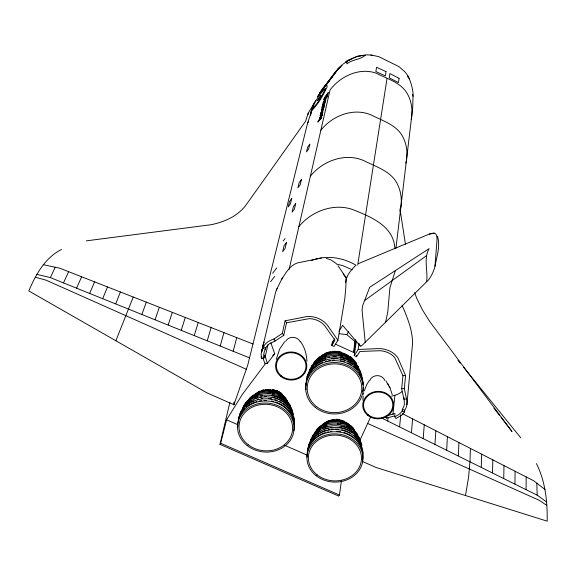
<?xml version="1.0" encoding="UTF-8"?>
<svg xmlns="http://www.w3.org/2000/svg" width="576" height="576" viewBox="0 0 576 576"><rect width="100%" height="100%" fill="white"/><g stroke="black" fill="none" stroke-linecap="round" stroke-linejoin="round"><path stroke-width="0.86" d="M503.978 465.595L503.741 478.44M310.543 115.517L311.63 111.038L317.124 104.321A14.566 2.376 -58.5 0 0 323.078 94.867L326.988 87.343L327.154 85.709L325.894 85.831L326.426 84.514L332.734 75.982M492.826 459.893L492.516 472.824M481.644 454.176L481.255 467.186M470.419 448.438L470.009 460.937L468.569 477.396L465.473 495.526M537.185 495.173L536.803 483.163M308.117 114.53L308.167 113.227L313.474 104.4M458.359 455.76L458.928 442.562M526.075 489.614L526.183 476.942M514.93 484.034L515.095 471.276M446.688 450.022L447.401 436.673M434.974 444.262L435.845 430.762M338.911 331.272L342.634 325.325L360.094 345.816A11.866 2.455 -65.7 0 0 362.045 345.391L427.874 280.555A10.188 2.34 -65.1 0 0 434.988 266.213L436.997 239.983A47.65 10.548 -65.1 0 0 431.791 233.626M423.223 438.473L424.246 424.836M362.844 400.176L363.211 396.194M365.436 341.309L365.22 342.259L362.038 309.931L362.664 305.611L369.698 287.294L429.127 248.623C423.245 258.862 428.184 270.727 426.607 281.801M411.43 432.677L412.61 418.889M406.901 404.762L412.502 344.174C412.826 330.53 407.369 317.614 402.084 305.316M355.723 339.905L354.78 341.381L353.729 352.49L354.622 352.922M404.525 412.042L404.69 410.278A20.995 16.459 6.9 0 0 406.476 398.858L404.338 388.598L405.583 375.588L397.922 357.862A20.671 16.459 7.3 0 0 377.705 348.631L358.164 349.459L354.233 355.601L356.515 356.71L359.856 351.497L379.735 350.726A18.072 14.393 7.3 0 1 394.718 357.566L402.948 375.71L401.666 388.714L404.309 400.961L404.309 404.402A18.374 14.407 6.9 0 1 402.379 409.234L402.206 410.998A18.403 14.422 6.9 0 1 394.661 416.7L395.906 418.55L401.717 415.159L404.525 412.042L402.206 410.998M404.1 397.526L403.934 399.283L406.476 398.858M399.593 426.852L400.774 414.662M394.661 416.7L394.985 413.539L387.137 415.742M392.947 414.194L394.92 395.258L396.922 394.603A18.036 14.263 6.9 0 0 401.911 391.658M234.194 402.156L233.921 404.741L206.87 392.81L28.8 290.945C35.791 274.522 44.935 257.818 61.524 249.451M387.713 421.013L388.094 417.492M395.921 248.386L412.69 107.95L413.107 94.536C412.819 88.243 410.839 81.965 408.182 76.363L409.594 79.481M411.242 119.707C412.898 110.563 411.718 100.699 406.714 92.729C399.982 82.037 386.892 78.833 376.373 73.224C359.359 67.169 340.402 76.234 330.026 90.014L289.109 269.438M229.903 402.228L219.989 444.377L338.71 496.087L339.437 495.007L341.503 480.326M356.515 356.71L356.71 355.37M358.164 349.459L359.05 343.325M354.233 355.601L356.306 341.474M234.317 402.098L233.921 404.741L247.802 364.896L307.555 123.271L311.63 111.038M357.689 265.061L387.065 78.343M345.816 282.463C346.032 275.695 350.914 270.353 355.414 265.702M355.73 340.078L353.729 352.49L335.419 344.167M334.555 338.89L332.129 342.763L331.675 345.427L334.044 346.435L337.932 340.25L344.83 298.44L345.852 287.165L346.046 277.567L337.975 265.73M277.121 288.454L275.638 292.097L261.108 354.118L261.346 358.186L263.952 358.042L264.658 354.996L267.444 363.262L264.931 363.658L262.915 357.97M332.82 343.606L333.266 340.949M263.081 345.694L263.326 344.268L262.922 346.421M363.485 394.301L363.773 392.904M276.271 359.388L279.626 349.128L284.666 341.683M263.952 358.042A18.648 14.796 11.4 0 1 265.399 349.445L265.795 347.746A18.619 14.782 11.4 0 1 269.59 343.663L275.018 341.071L283.752 335.333L286.495 322.783L285.106 320.818L307.282 316.49A20.858 16.754 10.5 0 1 327.859 325.879L337.932 340.25M261.446 352.123L263.39 346.666A21.276 16.891 11.4 0 1 273.989 339.012L282.348 333.346L285.106 320.818M385.546 322.243L387.734 312.358L389.887 287.827L395.366 270.59M434.988 266.213C436.774 256.594 440.633 245.858 437.429 236.232M326.714 97.034L326.556 97.726L327.449 96.034L323.136 102.384L326.304 97.596M265.169 356.825L267.984 344.664M261.346 358.186L261.706 356.666M405.842 163.166C407.837 154.937 407.138 146.023 403.567 138.319C398.21 126.007 384.61 121.522 373.507 116.114C355.543 106.61 332.762 114.991 320.846 130.291M399.96 211.385C402.3 202.615 401.616 193.01 397.706 184.781C391.954 171.914 377.626 167.321 365.947 161.676C347.069 151.79 323.071 160.2 310.37 176.22M219.989 444.377L220.666 443.254L226.584 419.796L242.424 394.308L265.939 363.01M233.15 351.259L236.743 337.63M220.226 346.003L223.949 332.604M207.274 340.74L211.111 327.571M194.278 335.462L198.238 322.524M181.253 330.163L185.321 317.455M308.167 113.227L305.597 121.219L246.118 204.898C237.83 216.209 224.374 221.976 211.003 224.734L86.35 240.847M168.185 324.857L172.368 312.372M313.639 103.91L310.378 113.206L311.623 111.47M364.313 390.859L366.689 384.732L369.072 380.866M155.088 319.529L159.372 307.274M141.948 314.194L146.333 302.162M133.25 297.029L115.87 340.747M120.406 291.989L115.769 303.71M107.525 286.934L102.751 298.519M94.594 281.866L89.705 293.314M81.634 276.782L76.622 288.094M68.623 271.678L63.504 282.859M360.216 439.661L370.663 416.93M55.26 267.221L50.35 277.61M281.614 279.482C285.66 273.067 289.951 265.306 297.634 262.879L321.437 258.048M276.242 290.232L282.442 277.812M307.555 123.271L308.405 121.824M313.646 103.903L315.742 100.354M331.675 345.427L334.973 340.171L324.641 325.591A18.238 14.645 10.5 0 0 309.384 318.629L286.495 322.783M339.192 333.706L346.745 334.591L348.545 331.733M339.84 67.478L336.269 71.143L319.514 93.312L322.74 88.409L340.049 66.816M319.514 93.312L335.945 71.266L341.755 65.045M267.444 363.262L274.694 353.75L270.864 342.799M283.248 240.955L285.048 238.594M272.635 273.254L276.739 267.926M270.554 281.779L274.687 276.422M340.164 67.406L342.778 64.498M298.879 226.613C311.472 211.205 333.605 202.817 352.858 209.599C370.778 216.814 393.833 225.9 394.884 248.63M353.707 58.097L357.487 56.297L365.299 55.231C360.158 59.983 352.267 59.278 346.846 63.886L346.99 62.122C341.057 62.928 356.746 56.29 357.538 56.34M272.707 355.486L274.694 353.75M343.289 63.958L347.299 61.128M364.615 300.542L426.326 255.787M346.226 61.718L348.588 60.307M348.818 60.235L352.519 58.694M347.983 60.61L349.826 59.753M358.423 263.614L429.372 234.05L431.842 233.568M311.285 260.59C325.994 254.722 342.626 257.357 356.047 265.248M391.586 396.158L394.92 395.258M385.524 416.606L386.446 418.111L393.977 416.11M357.79 56.232L366.192 54.85L370.541 55.022M429.372 234.05L434.059 233.143M402.948 375.71L405.583 375.588M401.666 388.714L404.338 388.598M346.788 277.186L345.65 277.272L343.159 274.061M545.011 489.521L533.722 480.794L402.502 413.719M370.793 54.929L378.706 56.628L398.887 66.586L404.935 71.856L408.276 76.176M336.283 263.995L343.174 265.759L352.26 269.827M326.29 258.394L330.919 259.891L336.06 263.441M36.886 274.378L50.09 277.51L249.552 357.869M35.474 277.272L45.958 280.123L246.384 369.295M253.008 344.009L59.738 268.193L43.214 264.672M367.567 423.432L539.309 500.328L546.689 505.332M220.666 443.254L339.437 495.007M226.584 419.796L237.226 424.469M284.71 445.313L307.634 455.378M362.354 461.412L376.214 467.532L547.2 521.165C547.459 501.473 545.4 481.428 536.429 463.601M412.567 94.334L413.05 96.372M263.39 346.666L265.795 347.746M402.379 409.234L404.69 410.278M262.994 348.365L265.399 349.445M371.074 55.116L372.067 55.584M381.362 417.881L537.401 495.281L546.581 501.984M277.02 390.665L281.232 393.185M276.372 390.312L280.145 392.566M277.582 391.219L282.204 393.984M346.745 334.591L354.78 341.381M350.28 356.35L354.226 360.49M352.094 358.373L356.515 363.01M385.891 380.894L389.974 387.806L392.242 394.682M457.963 360.31L460.224 363.103M463.615 367.294L520.726 437.774M493.898 408.168L499.385 415.238M501.034 417.362L512.006 431.51L429.746 321.574L422.46 309.91L416.786 298.498L414.641 292.601M300.514 341.705C304.747 347.27 306.576 354.29 306.943 361.174M282.348 333.346L283.752 335.333M389.131 386.194L389.974 387.806M387.785 383.63L388.534 385.07M385.481 416.182L386.446 418.111M273.989 339.012L275.018 341.071M359.395 344.225L360.094 345.816M407.441 75.55L408.298 77.681M399.967 208.829L405.468 244.382M285.638 341.338A8.021 7.243 2.6 0 1 293.011 337.342A8.021 7.243 2.6 0 1 300.19 341.726M327.29 421.92A21.881 18.958 1.6 0 1 328.824 421.438M336.103 420.523A21.881 18.958 1.6 0 1 337.752 420.61M340.186 420.941A21.881 18.958 1.6 0 1 341.777 421.294M345.607 422.626A21.881 18.958 1.6 0 1 347.738 423.706M350.345 425.462A21.881 18.958 1.6 0 1 352.958 427.903M308.146 447.314A27.742 23.94 1.6 0 1 319.09 433.332M319.831 432.893A27.742 23.94 1.6 0 1 326.383 430.186M327.931 429.797A27.742 23.94 1.6 0 1 329.515 429.48M331.121 429.242A27.742 23.94 1.6 0 1 333.54 429.048M335.153 429.019A27.742 23.94 1.6 0 1 338.407 429.206M341.69 429.739A27.742 23.94 1.6 0 1 347.681 431.69M348.487 432.058A27.742 23.94 1.6 0 1 350.82 433.318M353.693 435.283A27.742 23.94 1.6 0 1 357.912 439.438M358.416 440.086A27.742 23.94 1.6 0 1 361.246 445.025M308.563 445.507A27.418 23.666 1.6 0 1 335.174 427.522A27.418 23.666 1.6 0 1 361.858 445.781M310.493 440.014A26.798 23.155 1.6 0 1 338.292 425.894A26.798 23.155 1.6 0 1 361.764 445.298M310.802 439.999A27.281 23.558 1.6 0 1 314.208 435.478M316.015 433.786A27.281 23.558 1.6 0 1 320.184 430.877M323.302 429.358A27.281 23.558 1.6 0 1 328.342 427.781M330.098 427.45A27.281 23.558 1.6 0 1 331.884 427.219M339.055 427.32A27.281 23.558 1.6 0 1 346.774 429.35M347.58 429.689A27.281 23.558 1.6 0 1 352.814 432.72M354.139 433.757A27.281 23.558 1.6 0 1 356.566 436.061M358.603 438.61A27.281 23.558 1.6 0 1 359.878 440.662M350.568 425.513A20.21 17.518 1.6 0 1 352.75 427.939M307.08 457.258A28.001 24.149 1.6 0 1 337.068 431.82A28.001 24.149 1.6 0 1 362.405 461.124M307.519 450.403A27.814 24.005 1.6 0 1 336.125 429.552A27.814 24.005 1.6 0 1 362.902 452.498M307.087 455.897A27.979 24.127 1.6 0 1 307.087 454.313M307.62 450.389A27.979 24.127 1.6 0 1 309.586 445.14M310.399 443.736A27.979 24.127 1.6 0 1 313.474 439.805M314.064 439.207A27.979 24.127 1.6 0 1 319.601 435.089M320.371 434.671A27.979 24.127 1.6 0 1 325.339 432.612M326.981 432.151A27.979 24.127 1.6 0 1 328.558 431.798M330.17 431.518A27.979 24.127 1.6 0 1 331.798 431.323M336.701 431.237A27.979 24.127 1.6 0 1 340.754 431.726M343.915 432.49A27.979 24.127 1.6 0 1 347.695 433.872M348.502 434.246A27.979 24.127 1.6 0 1 353.059 436.975M353.75 437.494A27.979 24.127 1.6 0 1 361.663 448.063M362.167 449.582A27.979 24.127 1.6 0 1 362.988 454.277M315.086 431.856A24.941 21.578 1.6 0 1 357.826 434.866M316.721 429.631A23.702 20.52 1.6 0 1 352.721 428.076M317.059 429.566A24.653 21.334 1.6 0 1 320.436 426.845M324.338 424.735A24.653 21.334 1.6 0 1 327.758 423.518M340.567 422.964A24.653 21.334 1.6 0 1 342.922 423.511M346.68 424.858A24.653 21.334 1.6 0 1 350.597 427.025M319.975 426.499A23.364 20.232 1.6 0 1 321.322 425.527M323.482 424.253A23.364 20.232 1.6 0 1 328.262 422.374M340.402 421.848A23.364 20.232 1.6 0 1 344.599 422.993M346.19 423.641A23.364 20.232 1.6 0 1 348.466 424.8M317.801 428.414A22.27 19.289 1.6 0 1 319.025 427.111M322.07 424.656A22.27 19.289 1.6 0 1 350.575 425.743M352.346 427.291A22.27 19.289 1.6 0 1 354.37 429.61M314.928 432.468A25.74 22.255 1.6 0 1 316.152 431.186M317.916 429.631A25.74 22.255 1.6 0 1 321.242 427.392M323.424 426.283A25.74 22.255 1.6 0 1 326.52 425.11M337.342 423.864A25.74 22.255 1.6 0 1 339.869 424.152M347.069 426.269A25.74 22.255 1.6 0 1 350.676 428.213M324.418 422.892A20.635 17.885 1.6 0 1 349.574 424.67M330.732 420.106A18.821 16.315 1.6 0 1 334.8 419.537M338.098 419.645A18.821 16.315 1.6 0 1 344.376 421.33M332.374 419.566A16.819 14.587 1.6 0 1 334.123 419.328M335.88 419.249A16.819 14.587 1.6 0 1 339.394 419.58M312.329 436.622A26.618 22.997 1.6 0 1 320.659 429.041M322.142 428.263A26.618 22.997 1.6 0 1 326.938 426.442M340.776 425.837A26.618 22.997 1.6 0 1 346.594 427.55M347.371 427.882A26.618 22.997 1.6 0 1 351.101 429.89M353.138 431.338A26.618 22.997 1.6 0 1 356.674 434.707M357.667 435.946A26.618 22.997 1.6 0 1 359.15 438.199M312.156 436.471A25.978 22.457 1.6 0 1 337.327 424.224A25.978 22.457 1.6 0 1 360.13 439.855M327.017 421.495A16.294 14.141 1.6 0 1 329.263 420.437M244.771 404.395A25.193 21.924 5.1 0 1 245.642 402.962M248.357 399.65A25.193 21.924 5.1 0 1 290.628 406.159M245.772 402.811A25.992 22.608 5.1 0 1 247.536 400.824M251.23 397.814A25.992 22.608 5.1 0 1 252.598 396.965M254.779 395.842A25.992 22.608 5.1 0 1 258.682 394.402M267.912 393.329A25.992 22.608 5.1 0 1 270.482 393.552M272.167 393.818A25.992 22.608 5.1 0 1 273.83 394.178M278.64 395.827A25.992 22.608 5.1 0 1 283.673 398.736M239.076 416.923A28.015 24.322 5 0 1 241.142 411.682M242.446 409.601A28.015 24.322 5 0 1 250.589 402.25M251.352 401.832A28.015 24.322 5 0 1 253.757 400.687M257.141 399.499A28.015 24.322 5 0 1 258.696 399.103M261.094 398.65A28.015 24.322 5 0 1 262.721 398.455M268.438 398.426A28.015 24.322 5 0 1 271.685 398.866M274.86 399.629A28.015 24.322 5 0 1 277.178 400.414M279.482 401.407A28.015 24.322 5 0 1 281.866 402.682M283.37 403.646A28.015 24.322 5 0 1 289.13 408.91M290.153 410.249A28.015 24.322 5 0 1 292.262 413.849M293.191 416.11A28.015 24.322 5 0 1 293.868 418.45M239.616 415.267A27.691 24.048 5 0 1 265.939 396.864A27.691 24.048 5 0 1 293.35 415.231M293.767 416.779A27.691 24.048 5 0 1 294.25 419.911M242.51 408.074A27.065 23.522 5.1 0 1 269.986 395.366A27.065 23.522 5.1 0 1 293.342 414.187M243.612 406.872A27.554 23.94 5 0 1 245.203 404.986M247.63 402.718A27.554 23.94 5 0 1 251.143 400.306M254.254 398.765A27.554 23.94 5 0 1 257.587 397.591M260.186 396.979A27.554 23.94 5 0 1 261.972 396.691M264.665 396.454A27.554 23.94 5 0 1 266.27 396.425M271.886 396.972A27.554 23.94 5 0 1 277.934 398.75M278.755 399.103A27.554 23.94 5 0 1 283.385 401.681M284.782 402.696A27.554 23.94 5 0 1 287.942 405.583M290.052 408.175A27.554 23.94 5 0 1 292.126 411.718M258.091 391.946A20.837 18.166 5.1 0 1 260.568 390.96M261.418 390.701A20.837 18.166 5.1 0 1 277.394 391.838M278.208 392.22A20.837 18.166 5.1 0 1 281.952 394.56M243.547 406.174A26.23 22.817 5.1 0 1 268.711 393.718A26.23 22.817 5.1 0 1 292.01 409.615M248.386 400.896A26.878 23.364 5.1 0 1 251.1 398.966M252.54 398.131A26.878 23.364 5.1 0 1 258.098 395.892M260.64 395.294A26.878 23.364 5.1 0 1 262.375 395.014M272.052 395.287A26.878 23.364 5.1 0 1 277.949 397.03M278.741 397.368A26.878 23.364 5.1 0 1 283.262 399.881M284.623 400.874A26.878 23.364 5.1 0 1 288.259 404.309M289.289 405.569A26.878 23.364 5.1 0 1 292.118 410.4M252.007 396.511A24.898 21.672 5.1 0 1 259.322 393.127M269.813 392.213A24.898 21.672 5.1 0 1 273.83 392.911M278.438 394.488A24.898 21.672 5.1 0 1 283.262 397.274M285.242 398.88A24.898 21.672 5.1 0 1 287.669 401.414M268.747 391.097A23.602 20.549 5.1 0 1 270.518 391.255M272.268 391.522A23.602 20.549 5.1 0 1 277.344 393.012M278.143 393.35A23.602 20.549 5.1 0 1 281.923 395.438M255.348 393.61A22.486 19.591 5.1 0 1 286.675 399.492M262.282 390.218A19.001 16.574 5.1 0 1 263.873 389.837M265.507 389.57A19.001 16.574 5.1 0 1 270.482 389.549M272.124 389.786A19.001 16.574 5.1 0 1 275.328 390.65M238.37 419.947A28.26 24.516 5 0 1 239.897 415.339M240.631 413.885A28.26 24.516 5 0 1 244.656 408.571M246.557 406.858A28.26 24.516 5 0 1 250.157 404.381M250.927 403.956A28.26 24.516 5 0 1 256.766 401.602M259.135 401.033A28.26 24.516 5 0 1 261.576 400.637M264.031 400.435A28.26 24.516 5 0 1 266.501 400.428M271.44 400.968A28.26 24.516 5 0 1 273.845 401.515M275.429 401.983A28.26 24.516 5 0 1 277.733 402.833M278.474 403.15A28.26 24.516 5 0 1 294.307 423.907M294.358 426.312A28.26 24.516 5 0 1 294.242 427.918M238.752 418.241A28.094 24.386 5 0 1 268.855 398.959A28.094 24.386 5 0 1 294.43 423.763M237.902 426.902A28.282 24.538 5 0 1 267.66 401.033A28.282 24.538 5 0 1 293.796 430.848M249.588 398.218A23.94 20.844 5.1 0 1 287.611 400.925M273.629 389.945A16.459 14.364 5.1 0 1 276.048 390.823M273.06 390.866A22.097 19.26 5.1 0 1 276.235 391.802M280.62 393.934A22.097 19.26 5.1 0 1 281.952 394.826M272.196 390.103A20.405 17.791 5.1 0 1 274.788 390.744M281.729 394.344A20.405 17.791 5.1 0 1 285.271 397.915M283.003 395.654A18.526 16.157 5.1 0 1 283.961 396.806M273.722 389.981A16.978 14.818 5.1 0 1 276.214 390.881M369.67 380.714A7.927 7.099 -2.6 0 1 377.208 375.638A7.927 7.099 -2.6 0 1 384.797 380.513M306.986 377.237A28.166 25.214 -0.2 0 1 333.907 356.983A28.166 25.214 -0.2 0 1 361.908 375.984M315.454 361.346A26.438 23.695 -0.2 0 1 316.685 360.252M318.002 359.222A26.438 23.695 -0.2 0 1 319.392 358.279M320.832 357.422A26.438 23.695 -0.2 0 1 323.122 356.299M324.72 355.658A26.438 23.695 -0.2 0 1 326.347 355.118M340.085 354.406A26.438 23.695 -0.2 0 1 345.859 356.119M347.4 356.818A26.438 23.695 -0.2 0 1 351.029 358.97M357.307 365.335A26.438 23.695 -0.2 0 1 358.546 367.394M309.233 370.642A27.533 24.66 -0.2 0 1 335.765 355.493A27.533 24.66 -0.2 0 1 360.828 372.514M350.784 357.631A23.998 21.528 -0.1 0 1 352.073 358.747M363.283 387.562A28.778 25.733 -0.2 0 1 362.678 391.73M305.993 389.707A28.778 25.733 -0.2 0 1 331.942 360.749A28.778 25.733 -0.2 0 1 363.276 385.042M306.547 379.253A28.584 25.574 -0.2 0 1 334.325 358.697A28.584 25.574 -0.2 0 1 362.491 378.799M305.791 385.848A28.75 25.711 -0.2 0 1 305.935 383.314M306.353 380.822A28.75 25.711 -0.2 0 1 308.383 375.206M309.218 373.709A28.75 25.711 -0.2 0 1 312.379 369.497M313.553 368.302A28.75 25.711 -0.2 0 1 317.995 364.846M318.686 364.428A28.75 25.711 -0.2 0 1 322.351 362.585M325.476 361.469A28.75 25.711 -0.2 0 1 327.074 361.037M328.723 360.684A28.75 25.711 -0.2 0 1 330.386 360.425M332.892 360.194A28.75 25.711 -0.2 0 1 334.562 360.151M340.423 360.691A28.75 25.711 -0.2 0 1 344.47 361.721M347.544 362.923A28.75 25.711 -0.2 0 1 351.828 365.306M353.772 366.732A28.75 25.711 -0.2 0 1 357.012 369.799M359.158 372.564A28.75 25.711 -0.2 0 1 361.894 377.921M362.167 378.727A28.75 25.711 -0.2 0 1 363.254 384.53M314.806 361.606A24.343 21.838 -0.2 0 1 351.007 357.883M318.226 358.056A22.867 20.52 -0.1 0 1 319.457 356.983M322.171 355.09A22.867 20.52 -0.1 0 1 326.765 352.994M327.564 352.742A22.867 20.52 -0.1 0 1 339.444 352.123M340.272 352.289A22.867 20.52 -0.1 0 1 348.732 355.954M318.744 357.998A25.322 22.702 -0.2 0 1 320.076 357.091M321.451 356.27A25.322 22.702 -0.2 0 1 326.736 354.067M338.256 353.124A25.322 22.702 -0.2 0 1 341.503 353.729M343.094 354.182A25.322 22.702 -0.2 0 1 345.42 355.025M313.726 362.93A25.618 22.968 -0.2 0 1 351.828 359.006M353.621 360.598A25.618 22.968 -0.2 0 1 356.191 363.578M309.931 370.973A28.505 25.502 -0.2 0 1 313.214 366.89M315.871 364.529A28.505 25.502 -0.2 0 1 318.089 362.966M318.859 362.498A28.505 25.502 -0.2 0 1 325.584 359.568M331.286 358.43A28.505 25.502 -0.2 0 1 332.942 358.301M333.77 358.265A28.505 25.502 -0.2 0 1 337.111 358.358M340.409 358.79A28.505 25.502 -0.2 0 1 345.197 360.086M347.472 361.008A28.505 25.502 -0.2 0 1 353.016 364.298M354.319 365.35A28.505 25.502 -0.2 0 1 357.97 369.173M338.782 351.518A19.318 17.352 -0.1 0 1 341.222 352.123M307.13 376.754A28.03 25.092 -0.2 0 1 307.8 374.364M310.846 368.381A28.03 25.092 -0.2 0 1 311.882 367.006M313.603 365.076A28.03 25.092 -0.2 0 1 319.154 360.756M319.838 360.36A28.03 25.092 -0.2 0 1 325.771 357.869M328.133 357.271A28.03 25.092 -0.2 0 1 329.746 356.969M333 356.63A28.03 25.092 -0.2 0 1 336.283 356.63M340.344 357.113A28.03 25.092 -0.2 0 1 346.558 358.97M347.292 359.287A28.03 25.092 -0.2 0 1 351.216 361.447M354.024 363.564A28.03 25.092 -0.2 0 1 357.077 366.66M311.962 365.969A27.346 24.487 -0.2 0 1 314.158 363.42M316.037 361.692A27.346 24.487 -0.2 0 1 319.572 359.201M321.091 358.358A27.346 24.487 -0.2 0 1 322.69 357.602M324.346 356.947A27.346 24.487 -0.2 0 1 326.023 356.386M338.472 355.37A27.346 24.487 -0.2 0 1 341.978 356.026M347.011 357.775A27.346 24.487 -0.2 0 1 352.253 360.878M325.195 353.383A21.19 19.022 -0.1 0 1 327.384 352.519M328.133 352.282A21.19 19.022 -0.1 0 1 330.43 351.72M332.006 351.475A21.19 19.022 -0.1 0 1 338.357 351.576M311.177 366.782A26.683 23.911 -0.2 0 1 312.055 365.429M313.042 364.118A26.683 23.911 -0.2 0 1 358.366 367.099M322.618 104.45C323.647 105.178 326.002 98.05 324.77 101.635L324.763 102.103L325.836 99.374L323.258 103.666L323.885 101.678L323.669 102.017L322.618 104.45M322.495 112.313L321.653 113.962L322.495 112.313M324.511 103.536L323.906 105.322C328.658 95.53 318.341 112.428 323.086 105.991L322.675 106.416L324.511 103.536M318.456 120.686L322.236 115.236L319.723 119.614L321.761 117.295L321.588 118.044L317.808 122.119L318.564 120.326L318.456 120.686M321.703 115.488L321.487 116.114L322.632 113.508L319.399 118.382L321.703 115.488M320.515 115.171L320.544 115.927C318.247 117.36 323.755 108.842 322.891 112.27A2.383 0.403 -58.6 0 1 322.164 113.638L320.998 115.344L321.415 113.551L320.515 115.171M324.504 105.444L322.243 109.692A2.851 0.482 -58.5 0 1 321.516 110.434L322.315 107.856L324.504 105.444M321.948 109.174L323.813 106.466L321.948 109.174M399.06 78.336L398.455 82.627L389.261 77.825L389.916 73.555L399.06 78.336M261.734 351.166C261.49 353.21 262.721 346.154 261.734 351.166M262.339 348.581C262.267 349.812 263.095 344.534 262.339 348.581M263.556 343.454C263.477 344.7 264.305 339.43 263.556 343.454M386.021 71.64L385.337 75.895L375.854 71.518L376.589 67.277L386.021 71.64M324.54 98.388C324.986 99.223 327.305 95.4 327.413 94.104L324.54 98.388M323.82 99.432C324.425 101.03 328.421 94.154 328.277 92.434L324.137 98.071L323.82 99.432M323.561 109.476L320.594 113.278L324.036 107.424L321.638 111.636L323.561 109.476M286.452 242.518L285.034 248.508L282.643 251.626L284.083 245.621L286.452 242.518M295.697 203.609L294.394 209.102L292.09 212.148L293.407 206.633L295.697 203.609M301.385 179.64L300.154 184.846L297.907 187.834L299.153 182.621L301.385 179.64M309.802 144.223L308.664 149.011L306.497 151.92L307.649 147.125L309.802 144.223M291.73 198.54L290.426 203.89L288.216 206.892L289.526 201.528L291.73 198.54M325.346 89.23L320.63 98.014A11.189 1.822 -58.5 0 1 316.008 104.666L312.026 109.447C314.813 101.707 319.356 94.226 325.31 88.56L325.346 89.23M320.933 95.479L317.642 100.418L320.933 95.479M335.304 72.389L317.333 96.926L338.825 68.069L335.304 72.389M280.872 376.452A15.617 14.018 2.5 0 0 306.497 368.892A15.617 14.018 2.5 0 0 286.193 352.685A15.617 14.018 2.5 0 0 280.872 376.452M281.412 375.919A14.81 13.298 2.5 0 0 305.705 368.748A14.81 13.298 2.5 0 0 286.452 353.376A14.81 13.298 2.5 0 0 281.412 375.919M317.153 474.869A26.554 22.882 1.6 0 0 360.907 462.953A26.554 22.882 1.6 0 0 326.75 436.169A26.554 22.882 1.6 0 0 317.153 474.869M316.181 475.762A28.001 24.127 1.6 0 0 362.311 463.212A28.001 24.127 1.6 0 0 326.311 434.959A28.001 24.127 1.6 0 0 316.181 475.762M248.198 444.73A26.82 23.256 5 0 0 292.104 432.612A26.82 23.256 5 0 0 257.126 405.36A26.82 23.256 5 0 0 248.198 444.73M247.234 445.637A28.282 24.523 5 0 0 293.537 432.878A28.282 24.523 5 0 0 256.658 404.129A28.282 24.523 5 0 0 247.234 445.637M367.762 415.325A15.43 13.73 -2.6 0 0 393.228 407.909A15.43 13.73 -2.6 0 0 373.522 392.04A15.43 13.73 -2.6 0 0 367.762 415.325M368.294 414.806A14.63 13.025 -2.6 0 0 392.45 407.765A14.63 13.025 -2.6 0 0 373.759 392.717A14.63 13.025 -2.6 0 0 368.294 414.806M316.231 406.382A27.295 24.394 -0.2 0 0 361.195 393.329A27.295 24.394 -0.2 0 0 326.088 365.054A27.295 24.394 -0.2 0 0 316.231 406.382M315.223 407.347A28.778 25.718 -0.2 0 0 362.642 393.595A28.778 25.718 -0.2 0 0 325.642 363.773A28.778 25.718 -0.2 0 0 315.223 407.347"/></g></svg>
